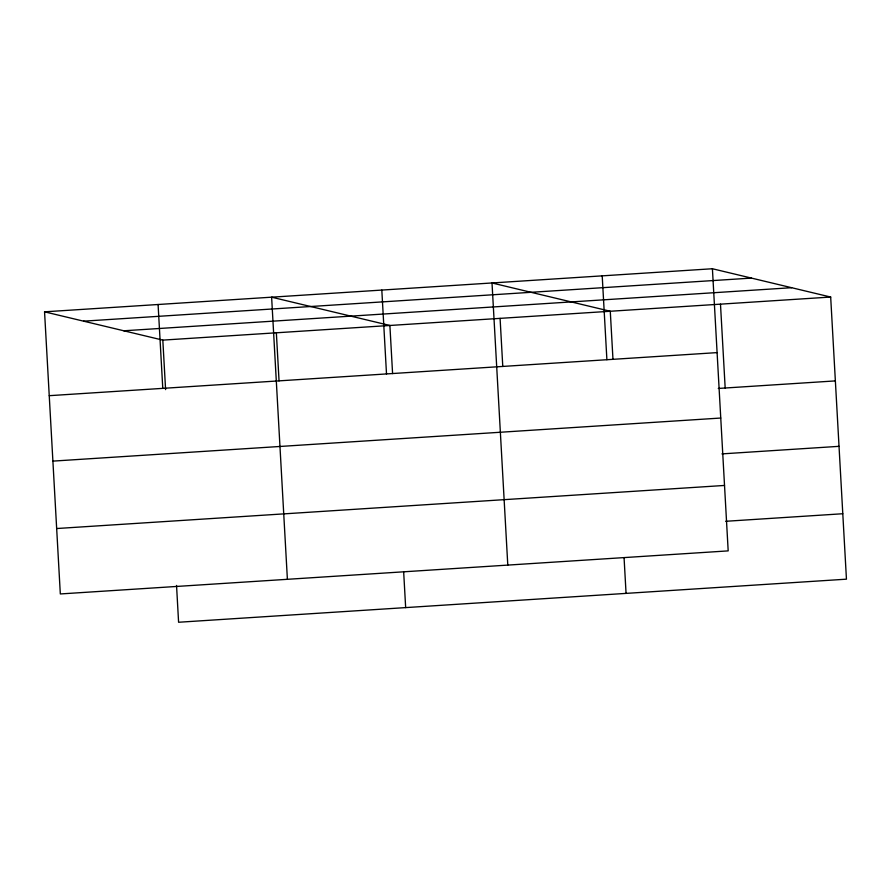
<?xml version="1.0" encoding="UTF-8"?>
<svg xmlns="http://www.w3.org/2000/svg" width="891" height="891" viewBox="0 0 891 891"><rect width="100%" height="100%" fill="white"/><g stroke="black" fill="none" stroke-linecap="round" stroke-linejoin="round"><path stroke-width="1.34" d="M712.41 268.748L728.181 550.883L60.321 593.952L44.55 311.828L712.41 268.748L830.679 297.048L846.45 579.172L178.59 622.252L176.541 585.443M83.576 321.161L751.436 278.092M123.793 330.784L791.642 287.704M44.55 311.828L162.819 340.117L830.679 297.048M49.239 395.682L717.099 352.613M718.28 388.454L835.368 380.903M52.892 461.115L720.752 418.035M721.944 453.887L839.021 446.335M56.668 528.53L724.517 485.45M725.708 521.291L842.797 513.739M720.485 304.154L725.174 388.008M612.975 359.374L610.279 311.26L492.01 282.97L507.792 565.094M624.079 557.944L626.061 593.384M602.205 275.854L606.894 359.719M500.085 318.365L502.78 366.479M392.586 373.585L389.89 325.471L271.621 297.182L287.392 579.317M403.679 572.167L405.661 607.606M381.816 290.076L386.505 373.93M276.355 332.8L279.05 380.914M162.819 340.117L165.592 389.612M158.086 304.499L162.775 388.365"/></g></svg>
